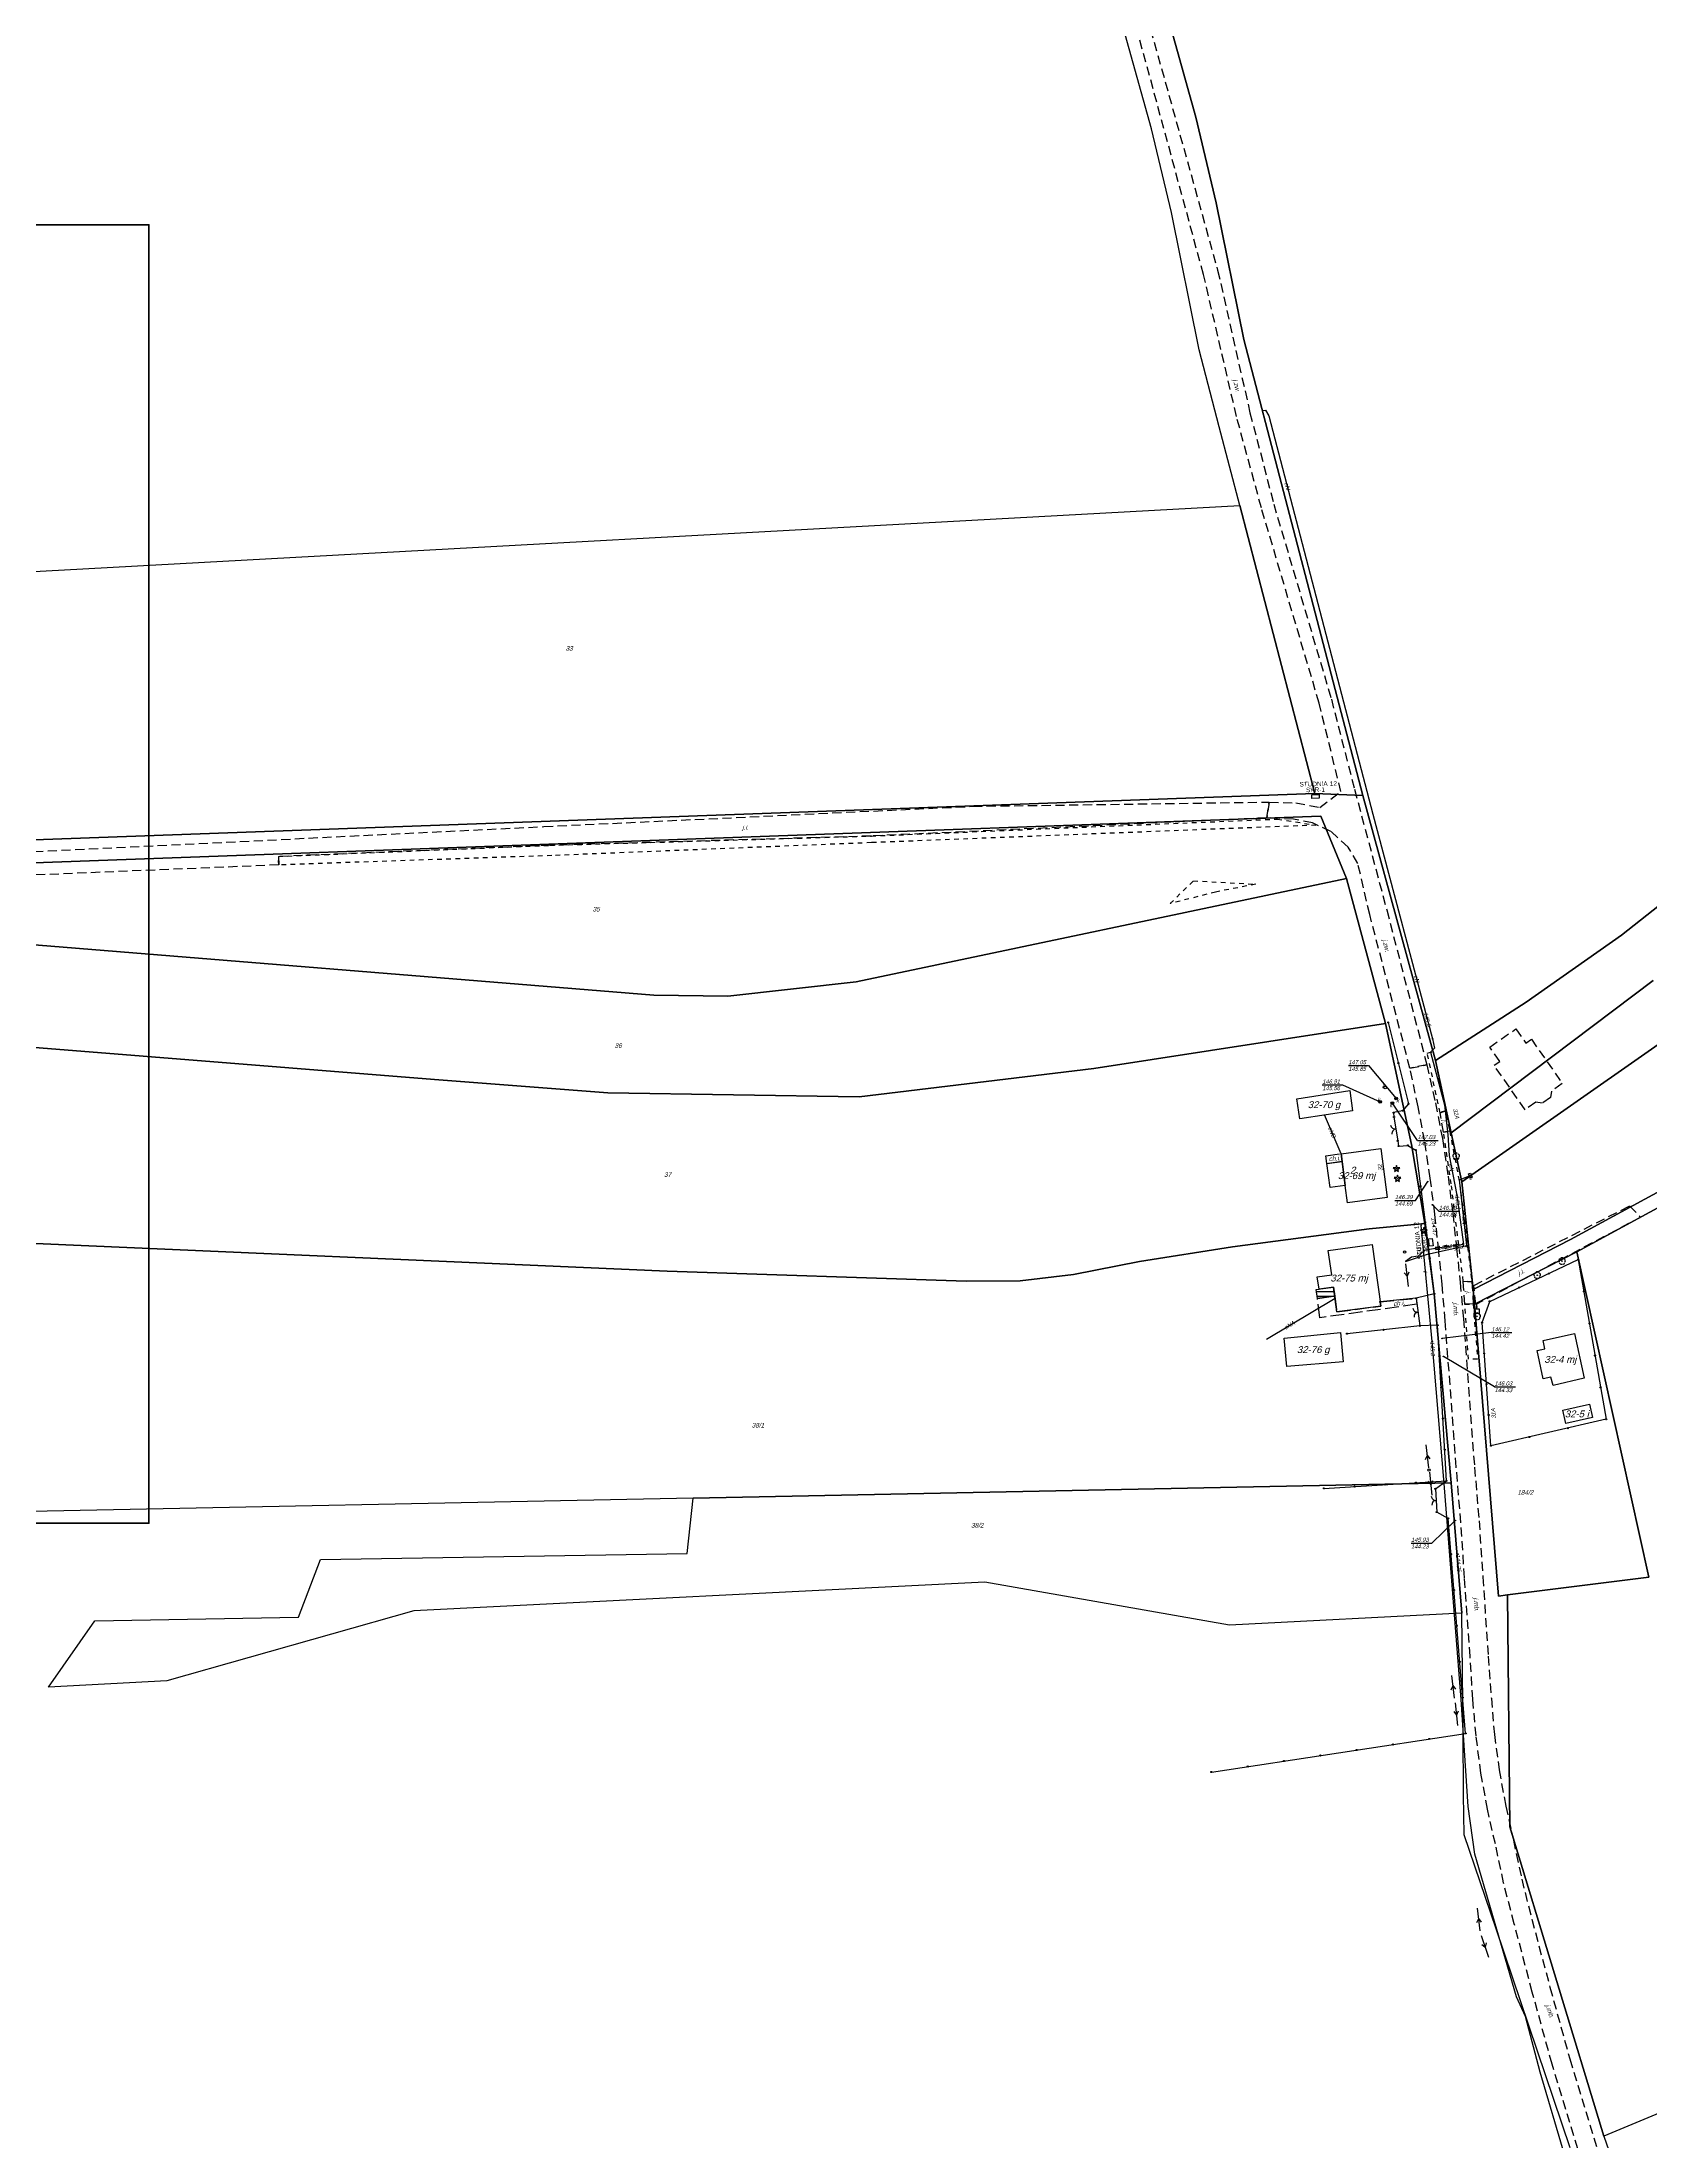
# Model space of a CAD drawing. Header units: metres. Extents: x 7542702 to 7555152, y 5804026 to 5815503.
# Drawn here: x 7550464.3 to 7550815.4, y 5805301.1 to 5805759.4 of the extents above; entities that cross this region are included whole.
import ezdxf
from ezdxf.enums import TextEntityAlignment as Align

# ---------------------------------------------------------------- set-up
doc = ezdxf.new("R2010")
doc.units = ezdxf.units.M
for name, pattern in [('4001', [0]), ('4002', [2, 1, -1]), ('4003', [3, 2, -1]), ('4004', [4, 3, -1])]:
    doc.linetypes.add(name, pattern=pattern)
doc.layers.add('_STUDNIA_PROJEKTOWANA', color=30, linetype='Continuous', lineweight=30)
for name, color, linetype in [('Budynki', 7, 'Continuous'), ('Budynki_projektowane', 1, 'Continuous'), ('Cmentarze_i_pomniki', 184, 'Continuous'), ('Drogi', 135, 'Continuous'), ('Dzialki', 165, 'Continuous'), ('Elementy_budynkow', 7, 'Continuous'), ('Linie_napowietrzne', 184, 'Continuous'), ('Ogrodzenia', 184, 'Continuous'), ('Roslinnosc', 104, 'Continuous'), ('SYSTEM', 250, 'Continuous'), ('Uz_Energia', 1, 'Continuous'), ('Uz_Specjalne', 7, 'Continuous'), ('Uz_Telekomunikacja', 252, 'Continuous'), ('Wody', 184, 'Continuous')]:
    doc.layers.add(name, color=color, linetype=linetype)
doc.styles.add('DYN_DIM', font='arial.ttf')
doc.styles.get("Standard").update_dxf_attribs({"font": 'arial.ttf'})

# ---------------------------------------------------------------- blocks, each defined once
blk = doc.blocks.new('2283')
at = {"layer": 'Ogrodzenia', "color": 184, "linetype": 'Continuous'}
blk.add_line((0, 0), (0, 1), dxfattribs=at)
blk = doc.blocks.new('1283')
at = {"layer": 'Ogrodzenia', "color": 184, "linetype": 'Continuous'}
for centre, start, end in [((0, 2), 270, 0), ((0, -2), 0, 90)]:
    blk.add_arc(centre, 2, start, end, dxfattribs=at)
blk = doc.blocks.new('1281')
at = {"layer": 'Ogrodzenia', "color": 184, "linetype": 'Continuous'}
for radius in [0.24, 0.16, 0.08]:
    blk.add_circle((0, 0), radius, dxfattribs=at)
blk = doc.blocks.new('1374')
at = {"layer": 'Cmentarze_i_pomniki', "color": 184, "linetype": 'Continuous'}
for p, q in [((-1, 1), (1, 1)), ((-1, -1), (-1, 1)), ((-0.3, 2), (0.3, 2)), ((0, 1), (0, 3)), ((1, 1), (1, -1)), ((1, -1), (-1, -1))]:
    blk.add_line(p, q, dxfattribs=at)
blk = doc.blocks.new('1412')
at = {"layer": 'Roslinnosc', "color": 104, "linetype": 'Continuous'}
for p, q in [((-0.33, 0.47), (-1.43, 0.47)), ((-1.43, 0.47), (-0.55, -0.17)), ((0, 1.5), (-0.33, 0.47)), ((0.33, 0.47), (0, 1.5)), ((1.43, 0.47), (0.33, 0.47)), ((0.55, -0.17), (1.43, 0.47)), ((-0.55, -0.17), (-0.88, -1.21)), ((-0.88, -1.21), (0, -0.57)), ((0, -0.57), (0.88, -1.21)), ((0.88, -1.21), (0.55, -0.17))]:
    blk.add_line(p, q, dxfattribs=at)
blk.add_circle((0, 0), 0.1, dxfattribs=at)
blk = doc.blocks.new('1422')
at = {"layer": 'Roslinnosc', "color": 104, "linetype": 'Continuous'}
blk.add_circle((0, 0), 0.1, dxfattribs=at)
for centre, start, end in [((-0.71, 0.23), 102.5, 221.75), ((0, 0.75), 30.19, 149.77), ((0.71, 0.23), 318.3, 77.49), ((-0.44, -0.61), 174.33, 293.45), ((0.44, -0.61), 246.24, 5.74)]:
    blk.add_arc(centre, 0.75, start, end, dxfattribs=at)
blk = doc.blocks.new('1796')
at = {"layer": 'Uz_Specjalne', "color": 7, "linetype": 'Continuous'}
for radius in [0.16, 0.08]:
    blk.add_circle((0, 0), radius, dxfattribs=at)
blk = doc.blocks.new('1361')
at = {"layer": 'Linie_napowietrzne', "color": 184, "linetype": 'Continuous'}
blk.add_circle((0, 0), 0.5, dxfattribs=at)
blk = doc.blocks.new('1706')
at = {"layer": 'Uz_Specjalne', "color": 7, "linetype": 'Continuous'}
blk.add_circle((0, 0), 0.6, dxfattribs=at)
blk = doc.blocks.new('1047')
at = {"layer": 'SYSTEM', "color": 250, "linetype": 'Continuous'}
blk.add_line((0, 1), (0, 11), dxfattribs=at)
blk = doc.blocks.new('1046')
at = {"layer": 'SYSTEM', "color": 250, "linetype": 'Continuous'}
for p, q in [((0, 1), (0, 11)), ((-1, 4.8), (0, 6.5)), ((1, 4.8), (0, 6.5))]:
    blk.add_line(p, q, dxfattribs=at)
blk = doc.blocks.new('STUDNIA_PROJEKTOWANA')
at = {"layer": '_STUDNIA_PROJEKTOWANA'}
blk.add_lwpolyline([(-0.8, -0.4), (-0.8, 0.4), (0.8, 0.4), (0.8, -0.4)], close=True, dxfattribs=at)
at = {"layer": '_STUDNIA_PROJEKTOWANA', "style": 'DYN_DIM'}
blk.add_text('STUDNIA', height=1, dxfattribs=at).set_placement((-3.45, 2.25))
for tag, flags, p in [('ODC_FUNKCJONALNY', 13, (0, 3.75)), ('TYP', 12, (0, 0.98)), ('DLUGOSC_ZAPASU', 12, (0, -1.68)), ('WSPOLRZEDNE', 12, (0, -4.65)), ('ADRES', 12, (0, -3.33))]:
    blk.add_attdef(tag, text='', height=1, dxfattribs=dict(at, flags=flags)).set_placement(p, align=Align.CENTER)
at = {"layer": '_STUDNIA_PROJEKTOWANA', "style": 'DYN_DIM', "flags": 12}
blk.add_attdef('NUMER', (3.17, 2.25), '', height=1, dxfattribs=at)

msp = doc.modelspace()

# ---------------------------------------------------------------- linework, layer by layer
at = {"layer": 'Budynki', "color": 1, "linetype": '4001'}
for points in [[(7550750.25, 5805526.2, 0), (7550738.78, 5805524.46, 0), (7550738.12, 5805528.84, 0), (7550749.68, 5805530.59, 0), (7550750.25, 5805526.2, 0)], [(7550756.42, 5805517.95, 0), (7550757.81, 5805507.25, 0), (7550749.14, 5805506.12, 0), (7550748.65, 5805509.87, 0), (7550745.36, 5805509.44, 0), (7550744.67, 5805514.67, 0), (7550747.97, 5805515.12, 0), (7550747.75, 5805516.82, 0), (7550756.42, 5805517.95, 0)], [(7550756.45, 5805483.58, 0), (7550746.86, 5805482.33, 0), (7550746.1, 5805487.73, 0), (7550742.95, 5805487.29, 0), (7550742.57, 5805489.99, 0), (7550745.72, 5805490.43, 0), (7550744.98, 5805495.71, 0), (7550754.56, 5805497.05, 0), (7550756.45, 5805483.58, 0)], [(7550747.65, 5805477.78, 0), (7550748.21, 5805471.43, 0), (7550735.96, 5805470.37, 0), (7550735.38, 5805476.56, 0), (7550747.65, 5805477.78, 0)], [(7550800.82, 5805467.85, 0), (7550794.01, 5805466.27, 0), (7550793.57, 5805468.09, 0), (7550791.89, 5805467.72, 0), (7550790.56, 5805473.87, 0), (7550792.23, 5805474.26, 0), (7550791.84, 5805476.08, 0), (7550798.67, 5805477.6, 0), (7550800.82, 5805467.85, 0)], [(7550802.65, 5805459.23, 0), (7550796.8, 5805457.92, 0), (7550796.13, 5805460.85, 0), (7550801.99, 5805462.16, 0), (7550802.65, 5805459.23, 0)]]:
    msp.add_polyline3d(points, dxfattribs=at)
at = {"layer": 'Budynki_projektowane', "color": 1, "linetype": '4003'}
msp.add_polyline3d([(7550793.71, 5805530.51, 0), (7550793.43, 5805529.13, 0), (7550791.64, 5805527.84, 0), (7550790.25, 5805528.06, 0), (7550787.91, 5805526.43, 0), (7550781.16, 5805536.12, 0), (7550782.39, 5805536.98, 0), (7550780.22, 5805540.09, 0), (7550785.89, 5805544.06, 0), (7550788.06, 5805540.95, 0), (7550789.29, 5805541.81, 0), (7550796.04, 5805532.18, 0), (7550793.71, 5805530.51, 0)], dxfattribs=at)
at = {"layer": 'Defpoints', "color": 4, "lineweight": 70}
msp.add_lwpolyline([(7550095.11, 5805719.57), (7550487.62, 5805719.57), (7550487.62, 5805436.17), (7550095.11, 5805436.17)], close=True, dxfattribs=at)
at = {"layer": 'Drogi', "color": 8, "linetype": '4003'}
for p, q in [((7550717.75, 5805708.69), (7550703.35, 5805761.72)), ((7550706.18, 5805762.3), (7550720.83, 5805709.65)), ((7550724.94, 5805677.74), (7550717.75, 5805708.69)), ((7550720.83, 5805709.65), (7550727.89, 5805678.54)), ((7550730.37, 5805657.77), (7550724.94, 5805677.74)), ((7550727.89, 5805678.54), (7550733.07, 5805658.61)), ((7550742.99, 5805615.13), (7550730.37, 5805657.77)), ((7550733.07, 5805658.61), (7550745.64, 5805616.03)), ((7550747.72, 5805595.85), (7550742.99, 5805615.13)), ((7550745.64, 5805616.03), (7550750.69, 5805596.37)), ((7550667.42, 5805592.64), (7550732.1, 5805593.57)), ((7550732.1, 5805593.57), (7550731.59, 5805590.14)), ((7550731.59, 5805590.14), (7550732.1, 5805593.57)), ((7550732.1, 5805593.57), (7550737.9, 5805593.39)), ((7550737.9, 5805593.39), (7550743.13, 5805592.42)), ((7550743.13, 5805592.42), (7550747.72, 5805595.85)), ((7550750.69, 5805596.37), (7550757.72, 5805570.05)), ((7550573.82, 5805588.22), (7550667.42, 5805592.64)), ((7550731.59, 5805590.14), (7550645.27, 5805586.16)), ((7550737.4, 5805589.84), (7550731.59, 5805590.14)), ((7550741.51, 5805589.02), (7550737.4, 5805589.84)), ((7550745.56, 5805587.16), (7550741.51, 5805589.02)), ((7550441.58, 5805581.74), (7550573.82, 5805588.22)), ((7550575.11, 5805584.13), (7550515.88, 5805581.7)), ((7550645.27, 5805586.16), (7550575.11, 5805584.13)), ((7550749.3, 5805583.76), (7550745.56, 5805587.16)), ((7550515.94, 5805579.85), (7550441.82, 5805576.78)), ((7550515.88, 5805581.7), (7550515.94, 5805579.85)), ((7550751.42, 5805580.18), (7550749.3, 5805583.76)), ((7550754.01, 5805569.04), (7550751.42, 5805580.18)), ((7550762.8, 5805535.48), (7550754.01, 5805569.04)), ((7550757.72, 5805570.05), (7550766.48, 5805536.23)), ((7550762.8, 5805535.48), (7550766.48, 5805536.23)), ((7550766.48, 5805536.23), (7550762.8, 5805535.48)), ((7550764.57, 5805527.07), (7550762.8, 5805535.48)), ((7550766.48, 5805536.23), (7550768.36, 5805527.91)), ((7550766.01, 5805519.53), (7550764.57, 5805527.07)), ((7550768.36, 5805527.91), (7550769.86, 5805520.12)), ((7550769.35, 5805525.77), (7550770.58, 5805526.17)), ((7550770.09, 5805521.54), (7550769.35, 5805525.77)), ((7550770.58, 5805526.17), (7550771.46, 5805521.72)), ((7550769.86, 5805520.12), (7550771.13, 5805511.92)), ((7550771.46, 5805521.72), (7550770.09, 5805521.54)), ((7550767.22, 5805511.46), (7550766.01, 5805519.53)), ((7550768.24, 5805503.63), (7550767.22, 5805511.46)), ((7550771.13, 5805511.92), (7550772.14, 5805503.82)), ((7550769.06, 5805495.59), (7550768.24, 5805503.63)), ((7550772.14, 5805503.82), (7550772.98, 5805496.19)), ((7550776.75, 5805488.09), (7550810.71, 5805505.42)), ((7550813.14, 5805502.97), (7550777.16, 5805483.89)), ((7550810.71, 5805505.42), (7550813.14, 5805502.97)), ((7550769.82, 5805488.39), (7550769.06, 5805495.59)), ((7550772.98, 5805496.19), (7550773.74, 5805488.75)), ((7550770.49, 5805480.32), (7550769.82, 5805488.39)), ((7550773.74, 5805488.75), (7550774.47, 5805480.81)), ((7550774.8, 5805483.96), (7550774.43, 5805489.01)), ((7550774.43, 5805489.01), (7550776.32, 5805488.85)), ((7550776.32, 5805488.85), (7550776.59, 5805484.03)), ((7550777.16, 5805483.89), (7550776.75, 5805488.09)), ((7550776.59, 5805484.03), (7550774.8, 5805483.96)), ((7550772.9, 5805448.43), (7550770.49, 5805480.32)), ((7550774.47, 5805480.81), (7550776.88, 5805448.41)), ((7550773.89, 5805436.34), (7550772.9, 5805448.43)), ((7550776.88, 5805448.41), (7550777.87, 5805436.74)), ((7550774.71, 5805424.29), (7550773.89, 5805436.34)), ((7550777.87, 5805436.74), (7550778.71, 5805424.47)), ((7550775.9, 5805407.15), (7550774.71, 5805424.29)), ((7550778.71, 5805424.47), (7550779.86, 5805407.16)), ((7550776.52, 5805397.76), (7550775.9, 5805407.15)), ((7550779.86, 5805407.16), (7550780.56, 5805397.96)), ((7550777.21, 5805389.76), (7550776.52, 5805397.76)), ((7550780.56, 5805397.96), (7550781.21, 5805390.1)), ((7550778.29, 5805381.64), (7550777.21, 5805389.76)), ((7550781.21, 5805390.1), (7550782.25, 5805382.34)), ((7550779.7, 5805373.75), (7550778.29, 5805381.64)), ((7550782.25, 5805382.34), (7550783.69, 5805374.47)), ((7550781.43, 5805366.19), (7550779.7, 5805373.75)), ((7550783.69, 5805374.47), (7550785.36, 5805367.02)), ((7550783.22, 5805357.68), (7550781.43, 5805366.19)), ((7550785.36, 5805367.02), (7550787.18, 5805358.51)), ((7550785.56, 5805348.77), (7550783.22, 5805357.68)), ((7550787.18, 5805358.51), (7550789.39, 5805349.75)), ((7550789.48, 5805333.87), (7550785.56, 5805348.77)), ((7550789.39, 5805349.75), (7550793.35, 5805334.93)), ((7550793.8, 5805318.16), (7550789.48, 5805333.87)), ((7550793.35, 5805334.93), (7550797.67, 5805319.27)), ((7550797.67, 5805319.27), (7550804.98, 5805295.24)), ((7550801.19, 5805293.91), (7550793.8, 5805318.16))]:
    msp.add_line(p, q, dxfattribs=at)
at = {"layer": 'Drogi', "color": 8, "linetype": '4004'}
for p, q in [((7550744.44, 5805516.37), (7550747.75, 5805516.82)), ((7550744.67, 5805514.67), (7550744.44, 5805516.37)), ((7550747.75, 5805516.82), (7550747.97, 5805515.12)), ((7550747.97, 5805515.12), (7550744.67, 5805514.67)), ((7550742.6, 5805485.23), (7550746.38, 5805485.75)), ((7550743.14, 5805481.03), (7550742.6, 5805485.23)), ((7550764.31, 5805483.96), (7550743.14, 5805481.03)), ((7550746.38, 5805485.75), (7550746.86, 5805482.33)), ((7550746.86, 5805482.33), (7550756.45, 5805483.58)), ((7550756.32, 5805484.52), (7550764.13, 5805485.27)), ((7550756.45, 5805483.58), (7550756.32, 5805484.52)), ((7550764.13, 5805485.27), (7550764.31, 5805483.96))]:
    msp.add_line(p, q, dxfattribs=at)
at = {"layer": 'Dzialki'}
for p, q in [((7550706.39, 5805740.51), (7550680.52, 5805833.06)), ((7550710.68, 5805762.31), (7550716.07, 5805743.02)), ((7550716.07, 5805743.02), (7550710.68, 5805762.31)), ((7550710.76, 5805722.2), (7550706.39, 5805740.51)), ((7550716.07, 5805743.02), (7550720.53, 5805724.35)), ((7550720.53, 5805724.35), (7550716.07, 5805743.02)), ((7550716.8, 5805692.29), (7550710.76, 5805722.2)), ((7550720.53, 5805724.35), (7550726.54, 5805694.54)), ((7550726.54, 5805694.54), (7550720.53, 5805724.35)), ((7550726.54, 5805694.54), (7550752.52, 5805595.01)), ((7550752.52, 5805595.01), (7550726.54, 5805694.54)), ((7550721.19, 5805675.47), (7550716.8, 5805692.29)), ((7550725.67, 5805658.32), (7550721.19, 5805675.47)), ((7550415.75, 5805641.36), (7550725.67, 5805658.32)), ((7550742.06, 5805595.47), (7550725.67, 5805658.32)), ((7550725.67, 5805658.32), (7550742.06, 5805595.47)), ((7550742.06, 5805595.47), (7550422.85, 5805583.86)), ((7550422.85, 5805583.86), (7550742.06, 5805595.47)), ((7550752.52, 5805595.01), (7550742.06, 5805595.47)), ((7550742.06, 5805595.47), (7550752.52, 5805595.01)), ((7550768.34, 5805537.15), (7550752.52, 5805595.01)), ((7550752.52, 5805595.01), (7550768.34, 5805537.15)), ((7550743.36, 5805590.51), (7550423.69, 5805578.89)), ((7550423.69, 5805578.89), (7550743.36, 5805590.51)), ((7550748.98, 5805576.87), (7550743.36, 5805590.51)), ((7550743.36, 5805590.51), (7550748.98, 5805576.87)), ((7550808.97, 5805564.49), (7550828.83, 5805580.29)), ((7550828.83, 5805580.29), (7550808.97, 5805564.49)), ((7550748.98, 5805576.87), (7550641.94, 5805554.32)), ((7550641.94, 5805554.32), (7550748.98, 5805576.87)), ((7550757.43, 5805545.25), (7550748.98, 5805576.87)), ((7550748.98, 5805576.87), (7550757.43, 5805545.25)), ((7550597.83, 5805551.41), (7550426, 5805565.36)), ((7550426, 5805565.36), (7550597.83, 5805551.41)), ((7550788.13, 5805549.88), (7550808.97, 5805564.49)), ((7550808.97, 5805564.49), (7550788.13, 5805549.88)), ((7550843.76, 5805559.46), (7550774.08, 5805510.7)), ((7550774.08, 5805510.7), (7550843.76, 5805559.46)), ((7550641.94, 5805554.32), (7550613.95, 5805551.19)), ((7550613.95, 5805551.19), (7550641.94, 5805554.32)), ((7550815.86, 5805554.66), (7550771.76, 5805521.39)), ((7550771.76, 5805521.39), (7550815.86, 5805554.66)), ((7550613.95, 5805551.19), (7550597.83, 5805551.41)), ((7550597.83, 5805551.41), (7550613.95, 5805551.19)), ((7550768.34, 5805537.15), (7550788.13, 5805549.88)), ((7550788.13, 5805549.88), (7550768.34, 5805537.15)), ((7550757.43, 5805545.25), (7550693.82, 5805535.4)), ((7550693.82, 5805535.4), (7550757.43, 5805545.25)), ((7550763.1, 5805518.83), (7550757.43, 5805545.25)), ((7550757.43, 5805545.25), (7550763.1, 5805518.83)), ((7550549.91, 5805533.05), (7550429.92, 5805542.6)), ((7550429.92, 5805542.6), (7550549.91, 5805533.05)), ((7550693.82, 5805535.4), (7550642.61, 5805529.24)), ((7550642.61, 5805529.24), (7550693.82, 5805535.4)), ((7550771.76, 5805521.39), (7550768.34, 5805537.15)), ((7550768.34, 5805537.15), (7550771.76, 5805521.39)), ((7550587.76, 5805530.14), (7550549.91, 5805533.05)), ((7550549.91, 5805533.05), (7550587.76, 5805530.14)), ((7550642.61, 5805529.24), (7550587.76, 5805530.14)), ((7550587.76, 5805530.14), (7550642.61, 5805529.24)), ((7550797.81, 5805498.07), (7550862.78, 5805533.42)), ((7550862.78, 5805533.42), (7550797.81, 5805498.07)), ((7550774.08, 5805510.7), (7550771.76, 5805521.39)), ((7550771.76, 5805521.39), (7550774.08, 5805510.7)), ((7550766.05, 5805501.58), (7550763.1, 5805518.83)), ((7550763.1, 5805518.83), (7550766.05, 5805501.58)), ((7550776.62, 5805487.22), (7550774.08, 5805510.7)), ((7550774.08, 5805510.7), (7550776.62, 5805487.22)), ((7550831.12, 5805512.78), (7550799.21, 5805495.42)), ((7550799.21, 5805495.42), (7550831.12, 5805512.78)), ((7550766.05, 5805501.58), (7550753.89, 5805500.4)), ((7550753.89, 5805500.4), (7550766.05, 5805501.58)), ((7550768.1, 5805486.24), (7550766.05, 5805501.58)), ((7550766.05, 5805501.58), (7550768.1, 5805486.24)), ((7550600.74, 5805491.18), (7550437.54, 5805498.33)), ((7550437.54, 5805498.33), (7550600.74, 5805491.18)), ((7550753.89, 5805500.4), (7550724.09, 5805496.53)), ((7550724.09, 5805496.53), (7550753.89, 5805500.4)), ((7550776.62, 5805487.22), (7550797.81, 5805498.07)), ((7550797.81, 5805498.07), (7550776.62, 5805487.22)), ((7550703.79, 5805493.32), (7550689.38, 5805490.49)), ((7550689.38, 5805490.49), (7550703.79, 5805493.32)), ((7550724.09, 5805496.53), (7550703.79, 5805493.32)), ((7550703.79, 5805493.32), (7550724.09, 5805496.53)), ((7550799.21, 5805495.42), (7550776.85, 5805483.97)), ((7550776.85, 5805483.97), (7550799.21, 5805495.42)), ((7550814.92, 5805424.43), (7550799.21, 5805495.42)), ((7550799.21, 5805495.42), (7550814.92, 5805424.43)), ((7550665.96, 5805489), (7550600.74, 5805491.18)), ((7550600.74, 5805491.18), (7550665.96, 5805489)), ((7550677.77, 5805489.08), (7550665.96, 5805489)), ((7550665.96, 5805489), (7550677.77, 5805489.08)), ((7550689.38, 5805490.49), (7550677.77, 5805489.08)), ((7550677.77, 5805489.08), (7550689.38, 5805490.49)), ((7550771.81, 5805444.99), (7550768.1, 5805486.24)), ((7550768.1, 5805486.24), (7550771.81, 5805444.99)), ((7550776.85, 5805483.97), (7550776.62, 5805487.22)), ((7550776.62, 5805487.22), (7550776.85, 5805483.97)), ((7550782.15, 5805420.3), (7550776.85, 5805483.97)), ((7550776.85, 5805483.97), (7550782.15, 5805420.3)), ((7550606.38, 5805441.63), (7550771.81, 5805444.99)), ((7550771.81, 5805444.99), (7550606.38, 5805441.63)), ((7550771.81, 5805444.99), (7550774.14, 5805416.57)), ((7550774.14, 5805416.57), (7550771.81, 5805444.99)), ((7550606.38, 5805441.63), (7550444.15, 5805438.36)), ((7550605.08, 5805429.6), (7550606.38, 5805441.63)), ((7550520.3, 5805415.66), (7550525.09, 5805428.24)), ((7550525.09, 5805428.24), (7550605.08, 5805429.6)), ((7550784.1, 5805420.55), (7550814.92, 5805424.43)), ((7550814.92, 5805424.43), (7550784.1, 5805420.55)), ((7550670.05, 5805423.34), (7550545.41, 5805417.1)), ((7550723.43, 5805413.92), (7550670.05, 5805423.34)), ((7550784.1, 5805420.55), (7550782.15, 5805420.3)), ((7550782.15, 5805420.3), (7550784.1, 5805420.55)), ((7550784.58, 5805369.9), (7550784.1, 5805420.55)), ((7550784.1, 5805420.55), (7550784.58, 5805369.9)), ((7550465.73, 5805400.42), (7550475.8, 5805414.91)), ((7550475.8, 5805414.91), (7550520.3, 5805415.66)), ((7550545.41, 5805417.1), (7550491.51, 5805401.77)), ((7550774.14, 5805416.57), (7550723.43, 5805413.92)), ((7550774.38, 5805390.56), (7550774.14, 5805416.57)), ((7550491.51, 5805401.77), (7550465.73, 5805400.42)), ((7550774.51, 5805376.9), (7550774.38, 5805390.56)), ((7550774.59, 5805368.21), (7550774.51, 5805376.9)), ((7550805.1, 5805302.39), (7550784.58, 5805369.9)), ((7550784.58, 5805369.9), (7550805.1, 5805302.39)), ((7550781.57, 5805347.64), (7550774.59, 5805368.21)), ((7550797.77, 5805299.9), (7550781.57, 5805347.64)), ((7550849.33, 5805320.86), (7550805.1, 5805302.39)), ((7550805.1, 5805302.39), (7550811.63, 5805283.71))]:
    msp.add_line(p, q, dxfattribs=at)
at = {"layer": 'Elementy_budynkow', "color": 1, "linetype": '4001'}
for p, q in [((7550742.4, 5805486.73), (7550746.24, 5805486.73)), ((7550742.53, 5805485.73), (7550746.28, 5805485.73))]:
    msp.add_line(p, q, dxfattribs=at)
for points in [[(7550756.42, 5805517.95, 0), (7550757.81, 5805507.25, 0), (7550749.14, 5805506.12, 0), (7550748.65, 5805509.87, 0), (7550747.97, 5805515.12, 0), (7550747.75, 5805516.82, 0), (7550756.42, 5805517.95, 0)], [(7550748.65, 5805509.87, 0), (7550745.36, 5805509.44, 0), (7550744.67, 5805514.67, 0), (7550747.97, 5805515.12, 0), (7550748.65, 5805509.87, 0)], [(7550746.1, 5805487.73, 0), (7550746.38, 5805485.75, 0), (7550742.6, 5805485.23, 0), (7550742.33, 5805487.22, 0), (7550742.95, 5805487.29, 0), (7550743.28, 5805487.34, 0), (7550746.1, 5805487.73, 0)]]:
    msp.add_polyline3d(points, dxfattribs=at)
at = {"layer": 'Ogrodzenia', "color": 184, "linetype": '4001'}
for p, q in [((7550758.04, 5805545.48), (7550762.5, 5805527.72)), ((7550761.18, 5805526.21), (7550759.23, 5805525.79)), ((7550759.23, 5805525.79), (7550759.31, 5805524.83)), ((7550762.5, 5805527.72), (7550761.18, 5805526.21)), ((7550760.12, 5805519.62), (7550760.32, 5805518.49)), ((7550760.32, 5805518.49), (7550762.32, 5805518.65)), ((7550762.32, 5805518.65), (7550764.06, 5805517.59)), ((7550764.06, 5805517.59), (7550766.08, 5805501.84)), ((7550766.08, 5805501.84), (7550768.11, 5805486.24)), ((7550780.19, 5805484.6), (7550799.52, 5805493.71)), ((7550799.52, 5805493.71), (7550805.6, 5805458.87)), ((7550764.13, 5805485.27), (7550756.32, 5805484.52)), ((7550768.11, 5805486.24), (7550764.13, 5805485.27)), ((7550778.53, 5805479.96), (7550780.19, 5805484.6)), ((7550764.95, 5805479.25), (7550749.06, 5805477.55)), ((7550768.83, 5805479.39), (7550764.95, 5805479.25)), ((7550770.78, 5805445.46), (7550768.83, 5805479.39)), ((7550780.46, 5805453.09), (7550778.53, 5805479.96)), ((7550805.6, 5805458.87), (7550780.46, 5805453.09)), ((7550744.02, 5805443.79), (7550770.78, 5805445.46)), ((7550768.34, 5805443.7), (7550770.78, 5805445.46)), ((7550771.14, 5805437.25), (7550768.63, 5805438.61)), ((7550774.94, 5805390.31), (7550771.14, 5805437.25)), ((7550719.46, 5805381.89), (7550774.94, 5805390.31))]:
    msp.add_line(p, q, dxfattribs=at)
at = {"layer": 'Roslinnosc', "color": 104, "linetype": '4002'}
msp.add_polyline3d([(7550729.16, 5805575.65, 0), (7550720.38, 5805573.94, 0), (7550710.47, 5805571.41, 0), (7550715.54, 5805576.38, 0), (7550729.16, 5805575.65, 0)], dxfattribs=at)
at = {"layer": 'Uz_Energia', "color": 1, "linetype": '4001'}
for p, q in [((7550730.73, 5805679.01), (7550731.27, 5805679.08)), ((7550731.27, 5805679.08), (7550732.02, 5805677.87)), ((7550732.02, 5805677.87), (7550754.71, 5805590.93)), ((7550754.71, 5805590.93), (7550767.74, 5805541.89)), ((7550768.12, 5805539.83), (7550767.27, 5805538.99)), ((7550767.27, 5805538.99), (7550770.34, 5805527.46)), ((7550767.74, 5805541.89), (7550768.12, 5805539.83)), ((7550747.75, 5805516.82), (7550744.17, 5805525.28)), ((7550770.34, 5805527.46), (7550771.05, 5805520.96)), ((7550771.05, 5805520.96), (7550771.33, 5805516.46)), ((7550771.33, 5805516.46), (7550773.02, 5805507.78)), ((7550773.63, 5805511.16), (7550775.96, 5805512.05)), ((7550775.24, 5805496.77), (7550773.63, 5805511.16)), ((7550773.02, 5805507.78), (7550774.48, 5805497.04)), ((7550774.48, 5805497.04), (7550768.33, 5805496.15)), ((7550761.79, 5805493.3), (7550766.61, 5805494.87)), ((7550763.1, 5805494.22), (7550761.79, 5805493.3)), ((7550764.55, 5805494.45), (7550763.1, 5805494.22)), ((7550765.94, 5805495.74), (7550764.55, 5805494.45)), ((7550768.33, 5805496.15), (7550765.94, 5805495.74)), ((7550766.61, 5805494.87), (7550775.24, 5805496.77)), ((7550731.47, 5805476.39), (7550746.44, 5805485.3))]:
    msp.add_line(p, q, dxfattribs=at)
at = {"layer": 'Uz_Energia', "color": 1, "linetype": 'Continuous'}
msp.add_lwpolyline([(7550775.55, 5805512.43), (7550776.02, 5805512.61), (7550776.38, 5805511.68), (7550775.91, 5805511.5), (7550775.55, 5805512.43)], dxfattribs=at)
at = {"layer": 'Uz_Specjalne', "color": 7, "linetype": 'Continuous'}
for p, q in [((7550749.35, 5805536.08), (7550753.78, 5805536.08)), ((7550753.78, 5805536.08), (7550759.77, 5805528.88)), ((7550743.67, 5805531.86), (7550748.11, 5805531.86)), ((7550748.11, 5805531.86), (7550756.28, 5805528.13)), ((7550764.46, 5805519.74), (7550758.95, 5805527.88)), ((7550764.46, 5805519.74), (7550768.96, 5805519.74)), ((7550764.04, 5805506.64), (7550766.66, 5805510.74)), ((7550759.51, 5805506.65), (7550764.04, 5805506.64)), ((7550769.09, 5805504.29), (7550767.71, 5805505.68)), ((7550769.09, 5805504.29), (7550773.66, 5805504.29)), ((7550780.55, 5805477.78), (7550769.83, 5805476.52)), ((7550780.55, 5805477.78), (7550785.06, 5805477.78)), ((7550781.25, 5805465.96), (7550770.1, 5805472.6)), ((7550781.25, 5805465.96), (7550785.85, 5805465.96)), ((7550767.57, 5805431.85), (7550772.65, 5805436.77)), ((7550763.03, 5805431.85), (7550767.57, 5805431.85))]:
    msp.add_line(p, q, dxfattribs=at)
at = {"layer": 'Uz_Specjalne', "color": 7, "linetype": '4002'}
for p, q in [((7550768.29, 5805496.4), (7550774.44, 5805497.29)), ((7550768.37, 5805495.9), (7550774.52, 5805496.79))]:
    msp.add_line(p, q, dxfattribs=at)
at = {"layer": 'Uz_Telekomunikacja', "linetype": '4001'}
for p, q in [((7550765.21, 5805501.13), (7550765.42, 5805501.38)), ((7550767.65, 5805475.88), (7550765.21, 5805501.13)), ((7550770.26, 5805444.85), (7550767.65, 5805475.88)), ((7550773.98, 5805397.71), (7550770.26, 5805444.85)), ((7550775.51, 5805374.36), (7550773.98, 5805397.71)), ((7550776.96, 5805363.94), (7550775.51, 5805374.36)), ((7550786.06, 5805332.85), (7550776.96, 5805363.94)), ((7550788.03, 5805328.57), (7550786.06, 5805332.85)), ((7550791.21, 5805316.35), (7550788.03, 5805328.57)), ((7550796.66, 5805297.9), (7550791.21, 5805316.35))]:
    msp.add_line(p, q, dxfattribs=at)
at = {"layer": 'Wody', "color": 184, "linetype": '4002'}
for points in [[(7550742.29, 5805588.53, 0), (7550645.28, 5805584.71, 0), (7550575.51, 5805581.89, 0), (7550515.94, 5805579.85, 0), (7550515.88, 5805581.7, 0), (7550575.11, 5805584.13, 0), (7550645.27, 5805586.16, 0), (7550733.88, 5805589.86, 0), (7550742.29, 5805588.53, 0)], [(7550769.35, 5805525.77, 0), (7550766.57, 5805538.8, 0), (7550767.89, 5805539.15, 0), (7550770.58, 5805526.17, 0), (7550769.35, 5805525.77, 0)], [(7550774.43, 5805489.01, 0), (7550771.8, 5805510.23, 0), (7550770.09, 5805521.54, 0), (7550771.46, 5805521.72, 0), (7550773.63, 5805510.38, 0), (7550776.32, 5805488.85, 0), (7550774.43, 5805489.01, 0)], [(7550775.55, 5805471.96, 0), (7550774.8, 5805483.96, 0), (7550776.59, 5805484.03, 0), (7550777.52, 5805472, 0), (7550775.55, 5805471.96, 0)]]:
    msp.add_polyline3d(points, dxfattribs=at)

# ---------------------------------------------------------------- block references
at = {"layer": '_STUDNIA_PROJEKTOWANA'}
ref = msp.add_blockref('STUDNIA_PROJEKTOWANA', (7550742.21, 5805594.78), dxfattribs=dict(at, rotation=1.170919206957458))
ref.add_attrib('TYP', 'SKR-1', dxfattribs={"layer": '0', "color": 0, "height": 1, "rotation": 361.1709, "style": 'DYN_DIM', "flags": 12}).set_placement((7550742.19, 5805595.76), align=Align.CENTER)
ref.add_attrib('NUMER', '12', (7550745.33, 5805597.1), dxfattribs={"layer": '0', "color": 0, "height": 1, "rotation": 361.1709, "style": 'DYN_DIM', "flags": 12})
ref = msp.add_blockref('STUDNIA_PROJEKTOWANA', (7550767.35, 5805497.51), dxfattribs=dict(at, rotation=96.26192458799702))
ref.add_attrib('TYP', 'SKR-1', dxfattribs={"layer": '0', "color": 0, "height": 1, "rotation": 456.2619, "style": 'DYN_DIM', "flags": 12}).set_placement((7550766.38, 5805497.41), align=Align.CENTER)
ref.add_attrib('NUMER', '12', (7550764.77, 5805500.42), dxfattribs={"layer": '0', "color": 0, "height": 1, "rotation": 456.2619, "style": 'DYN_DIM', "flags": 12})
at = {"layer": 'Cmentarze_i_pomniki', "color": 184, "xscale": 0.5, "yscale": 0.5, "zscale": 0.5}
msp.add_blockref('1374', (7550777.41, 5805482.44), dxfattribs=at)
at = {"layer": 'Linie_napowietrzne', "color": 184}
for name, p, xscale, yscale, zscale, rotation in [('1046', (7550761.79, 5805493.3), 0.4999999999999997, 0.4999999999999997, 0.4999999999999997, 186.5022569999997), ('1047', (7550761.79, 5805493.3), 0.4999999999999997, 0.4999999999999997, 0.4999999999999997, 186.5022569999997), ('1046', (7550766.98, 5805447.8), 0.5, 0.5, 0.5, 6.502256999999986), ('1047', (7550766.98, 5805447.8), 0.5, 0.5, 0.5, 6.502256999999986), ('1046', (7550766.98, 5805447.8), 0.4999999999999999, 0.4999999999999999, 0.4999999999999999, 186.3441939999997), ('1361', (7550766.98, 5805447.8), 0.5, 0.5, 0.5, 359.9900000000001), ('1361', (7550766.98, 5805447.8), 0.5, 0.5, 0.5, 359.9900000000001), ('1047', (7550766.98, 5805447.8), 0.4999999999999999, 0.4999999999999999, 0.4999999999999999, 186.3441939999997), ('1046', (7550772.57, 5805397.52), 0.5, 0.5, 0.5, 6.344194000000016), ('1047', (7550772.57, 5805397.52), 0.5, 0.5, 0.5, 6.344194000000016), ('1046', (7550772.57, 5805397.52), 0.4999999999999997, 0.4999999999999997, 0.4999999999999997, 186.2805399999997), ('1047', (7550772.57, 5805397.52), 0.4999999999999997, 0.4999999999999997, 0.4999999999999997, 186.2805399999997), ('1046', (7550778.16, 5805346.71), 0.5, 0.5, 0.5, 6.280539999999973), ('1047', (7550778.16, 5805346.71), 0.5, 0.5, 0.5, 6.280539999999973), ('1046', (7550778.16, 5805346.71), 0.4999999999999995, 0.4999999999999995, 0.4999999999999995, 198.7755579999998), ('1047', (7550778.16, 5805346.71), 0.4999999999999995, 0.4999999999999995, 0.4999999999999995, 198.7755579999998)]:
    msp.add_blockref(name, p, dxfattribs=dict(at, xscale=xscale, yscale=yscale, zscale=zscale, rotation=rotation))
at = {"layer": 'Linie_napowietrzne', "color": 184, "xscale": 0.5, "yscale": 0.5, "zscale": 0.5}
msp.add_blockref('1361', (7550761.62, 5805495.35), dxfattribs=at)
msp.add_blockref('1361', (7550761.62, 5805495.35), dxfattribs=at)
at = {"layer": 'Ogrodzenia', "color": 184, "xscale": 0.5, "yscale": 0.5, "zscale": 0.5}
for p in [(7550758.04, 5805545.48), (7550760.27, 5805536.6), (7550759.23, 5805525.79), (7550759.23, 5805525.79), (7550759.31, 5805524.83), (7550761.18, 5805526.21), (7550761.18, 5805526.21), (7550762.5, 5805527.72), (7550762.5, 5805527.72), (7550760.12, 5805519.62), (7550760.32, 5805518.49), (7550760.32, 5805518.49), (7550762.32, 5805518.65), (7550762.32, 5805518.65), (7550764.06, 5805517.59), (7550764.06, 5805517.59), (7550765.07, 5805509.71), (7550766.08, 5805501.84), (7550766.08, 5805501.84), (7550767.09, 5805494.04), (7550799.52, 5805493.71), (7550799.52, 5805493.71), (7550786.63, 5805487.63), (7550793.08, 5805490.67), (7550756.32, 5805484.52), (7550764.13, 5805485.27), (7550764.13, 5805485.27), (7550768.11, 5805486.24), (7550768.11, 5805486.24), (7550780.19, 5805484.6), (7550780.19, 5805484.6), (7550800.73, 5805486.74), (7550764.95, 5805479.25), (7550764.95, 5805479.25), (7550768.83, 5805479.39), (7550768.83, 5805479.39), (7550778.53, 5805479.96), (7550778.53, 5805479.96), (7550801.95, 5805479.77), (7550749.06, 5805477.55), (7550757.01, 5805478.4), (7550769.22, 5805472.6), (7550779.01, 5805473.24), (7550803.17, 5805472.8), (7550769.61, 5805465.82), (7550779.49, 5805466.52), (7550804.38, 5805465.84), (7550770, 5805459.03), (7550779.97, 5805459.8), (7550797.22, 5805456.94), (7550805.6, 5805458.87), (7550805.6, 5805458.87), (7550770.39, 5805452.24), (7550780.46, 5805453.09), (7550780.46, 5805453.09), (7550788.84, 5805455.01), (7550744.02, 5805443.79), (7550750.71, 5805444.21), (7550757.4, 5805444.63), (7550764.09, 5805445.04), (7550768.34, 5805443.7), (7550770.78, 5805445.46), (7550770.78, 5805445.46), (7550770.78, 5805445.46), (7550768.63, 5805438.61), (7550771.14, 5805437.25), (7550771.14, 5805437.25), (7550771.78, 5805429.43), (7550772.41, 5805421.6), (7550773.04, 5805413.78), (7550773.68, 5805405.96), (7550774.31, 5805398.13), (7550759.09, 5805387.9), (7550767.01, 5805389.11), (7550774.94, 5805390.31), (7550727.39, 5805383.09), (7550735.31, 5805384.3), (7550743.24, 5805385.5), (7550751.16, 5805386.7), (7550719.46, 5805381.89)]:
    msp.add_blockref('1281', p, dxfattribs=at)
at = {"layer": 'Ogrodzenia', "color": 184}
for p, xscale, yscale, rotation in [((7550759.31, 5805524.83), 0.4999999999999998, 5.272589, 188.8370419999998), ((7550764.13, 5805485.27), 0.4999999999999998, 6.070907, 187.7817429999998), ((7550768.34, 5805443.7), 0.5, 5.096545, 183.3182689999998)]:
    msp.add_blockref('2283', p, dxfattribs=dict(at, xscale=xscale, yscale=yscale, rotation=rotation))
for p, xscale, yscale, zscale, rotation in [((7550759.71, 5805522.22), 0.4999999999999998, 0.4999999999999998, 0.4999999999999998, 188.8370419999998), ((7550764.54, 5805482.26), 0.4999999999999998, 0.4999999999999998, 0.4999999999999998, 187.7817429999998), ((7550768.49, 5805441.16), 0.5, 0.5, 0.5, 183.3182689999998)]:
    msp.add_blockref('1283', p, dxfattribs=dict(at, xscale=xscale, yscale=yscale, zscale=zscale, rotation=rotation))
at = {"layer": 'Roslinnosc', "color": 104, "xscale": 0.5, "yscale": 0.5, "zscale": 0.5}
for name, p in [('1422', (7550772.87, 5805516.28)), ('1412', (7550759.86, 5805513.54)), ('1412', (7550760.09, 5805511.37)), ('1412', (7550765.84, 5805499.97)), ('1422', (7550795.98, 5805493.38)), ('1422', (7550790.56, 5805490.32)), ('1422', (7550777.45, 5805481.32))]:
    msp.add_blockref(name, p, dxfattribs=at)
at = {"layer": 'Uz_Specjalne', "color": 7, "xscale": 0.5, "yscale": 0.5, "zscale": 0.5}
for name, p in [('1796', (7550767.74, 5805541.89)), ('1706', (7550757.39, 5805531.3)), ('1706', (7550759.77, 5805528.88)), ('1706', (7550756.28, 5805528.13)), ('1796', (7550756.28, 5805528.13)), ('1706', (7550758.95, 5805527.88)), ('1796', (7550758.95, 5805527.88)), ('1796', (7550759.77, 5805528.88)), ('1796', (7550766.66, 5805510.74)), ('1796', (7550773.02, 5805507.78)), ('1796', (7550767.71, 5805505.68)), ('1796', (7550768.05, 5805501.06)), ('1796', (7550768.33, 5805496.15)), ('1796', (7550775.24, 5805496.77)), ('1796', (7550767.65, 5805475.88)), ('1796', (7550769.83, 5805476.52)), ('1796', (7550770.1, 5805472.6)), ('1796', (7550772.65, 5805436.77)), ('1796', (7550773.25, 5805429.44))]:
    msp.add_blockref(name, p, dxfattribs=at)

# ---------------------------------------------------------------- texts
at = {"layer": 'Budynki', "color": 1, "oblique": 15}
for s, height, rotation, p in [('32-70 g', 1.5, 359.97, (7550740.48, 5805526.78)), ('32A', 0.9, 283.2986, (7550772.19, 5805526.57)), ('32-69 mj', 1.5, 359.97, (7550747.07, 5805511.29)), ('2', 1.5, 359.97, (7550749.73, 5805512.47)), ('32', 0.9, 97.24, (7550756.84, 5805513.14)), ('31', 0.9, 101.213, (7550765.34, 5805495.09)), ('32-75 mj', 1.5, 359.97, (7550745.43, 5805488.94)), ('32-76 g', 1.5, 359.97, (7550738.13, 5805473.32)), ('32-4 mj', 1.5, 359.97, (7550792.11, 5805471.19)), ('31A', 0.9, 94.0856, (7550781.53, 5805459.03)), ('32-5 i', 1.5, 359.97, (7550796.58, 5805459.29))]:
    msp.add_text(s, height=height, rotation=rotation, dxfattribs=at).set_placement(p)
at = {"layer": 'Drogi', "color": 8, "oblique": 15}
for s, rotation, p in [(' j.zw. ', 283.4486, (7550724.08, 5805686.08)), (' j.i. ', 359.13, (7550616.69, 5805587.55)), (' j.zw. ', 283.5194, (7550756.69, 5805563.9)), (' j. ', 281.1861, (7550769.76, 5805524.55)), (' ch.i. ', 4.316, (7550744.72, 5805515.16)), (' j.i. ', 26.31, (7550786.27, 5805490.07)), (' ch.i. ', 6.3402, (7550758.82, 5805483.52)), (' j.mb. ', 270.5673, (7550772.28, 5805484.75)), (' j. ', 274.1904, (7550774.95, 5805487.25)), (' j.mb. ', 273.2442, (7550776.71, 5805420.33)), (' j.mb. ', 288.435, (7550792.24, 5805331.33))]:
    msp.add_text(s, height=1, rotation=rotation, dxfattribs=at).set_placement(p)
at = {"layer": 'Dzialki', "oblique": 15}
for s, p in [('33', (7550578.55, 5805626.61)), ('35', (7550584.44, 5805569.69)), ('36', (7550589.23, 5805539.91)), ('37', (7550600.03, 5805511.77)), ('38/1', (7550619.16, 5805457.07)), ('184/2', (7550786.22, 5805442.4)), ('38/2', (7550667.04, 5805435.23))]:
    msp.add_text(s, height=1, dxfattribs=at).set_placement(p)
at = {"layer": 'Uz_Energia', "color": 1, "oblique": 15}
for s, rotation, p in [('eN', 284.627, (7550735.37, 5805663.24)), ('eN', 284.8798, (7550763.61, 5805555.7)), ('eND', 292.8, (7550744.85, 5805522.51)), ('eN', 281.0177, (7550771.24, 5805514.57)), ('e', 359.97, (7550775.69, 5805511.12)), ('eN', 276.3839, (7550774.09, 5805503.04)), ('eNA', 30.75, (7550735.66, 5805478.37))]:
    msp.add_text(s, height=0.9, rotation=rotation, dxfattribs=at).set_placement(p)
at = {"layer": 'Uz_Specjalne', "color": 7, "oblique": 15}
for s, rotation, p in [('145.6', 284.8798, (7550765.77, 5805547.56)), ('147.05', 359.97, (7550749.35, 5805536.35)), ('145.85', 359.97, (7550749.35, 5805534.91)), ('146.91', 359.97, (7550743.67, 5805532.13)), ('145.56', 359.97, (7550743.67, 5805530.69)), ('147.03', 359.97, (7550764.46, 5805520.01)), ('145.23', 359.97, (7550764.46, 5805518.57)), ('144.69', 359.97, (7550759.51, 5805505.48)), ('146.39', 359.97, (7550759.51, 5805506.92)), ('145.1', 277.7414, (7550772.57, 5805507.72)), ('144.47', 274.17, (7550767.47, 5805502.86)), ('144.63', 359.97, (7550769.09, 5805503.12)), ('146.33', 359.97, (7550769.09, 5805504.56)), ('145.4', 8.2344, (7550768.81, 5805495.76)), ('145.4', 12.4163, (7550772.36, 5805495.67)), ('146.12', 359.97, (7550780.55, 5805478.05)), ('145.3', 273.16, (7550767.2, 5805475.86)), ('144.42', 359.97, (7550780.55, 5805476.61)), ('146.03', 359.97, (7550781.25, 5805466.23)), ('144.33', 359.97, (7550781.25, 5805464.79)), ('145.93', 359.97, (7550763.03, 5805432.12)), ('144.23', 359.97, (7550763.03, 5805430.68)), ('144.25', 274.71, (7550772.8, 5805429.4))]:
    msp.add_text(s, height=0.9, rotation=rotation, dxfattribs=at).set_placement(p)
for p in [(7550755.67, 5805528.13), (7550756.65, 5805531.09), (7550758.33, 5805526.98), (7550759.77, 5805527.98)]:
    msp.add_text('k', height=0.9, dxfattribs=at).set_placement(p)
at = {"layer": 'Uz_Telekomunikacja', "oblique": 15}
msp.add_text('t', height=0.9, rotation=275.51, dxfattribs=at).set_placement((7550765.71, 5805491.28))

doc.saveas('drawing.dxf')
